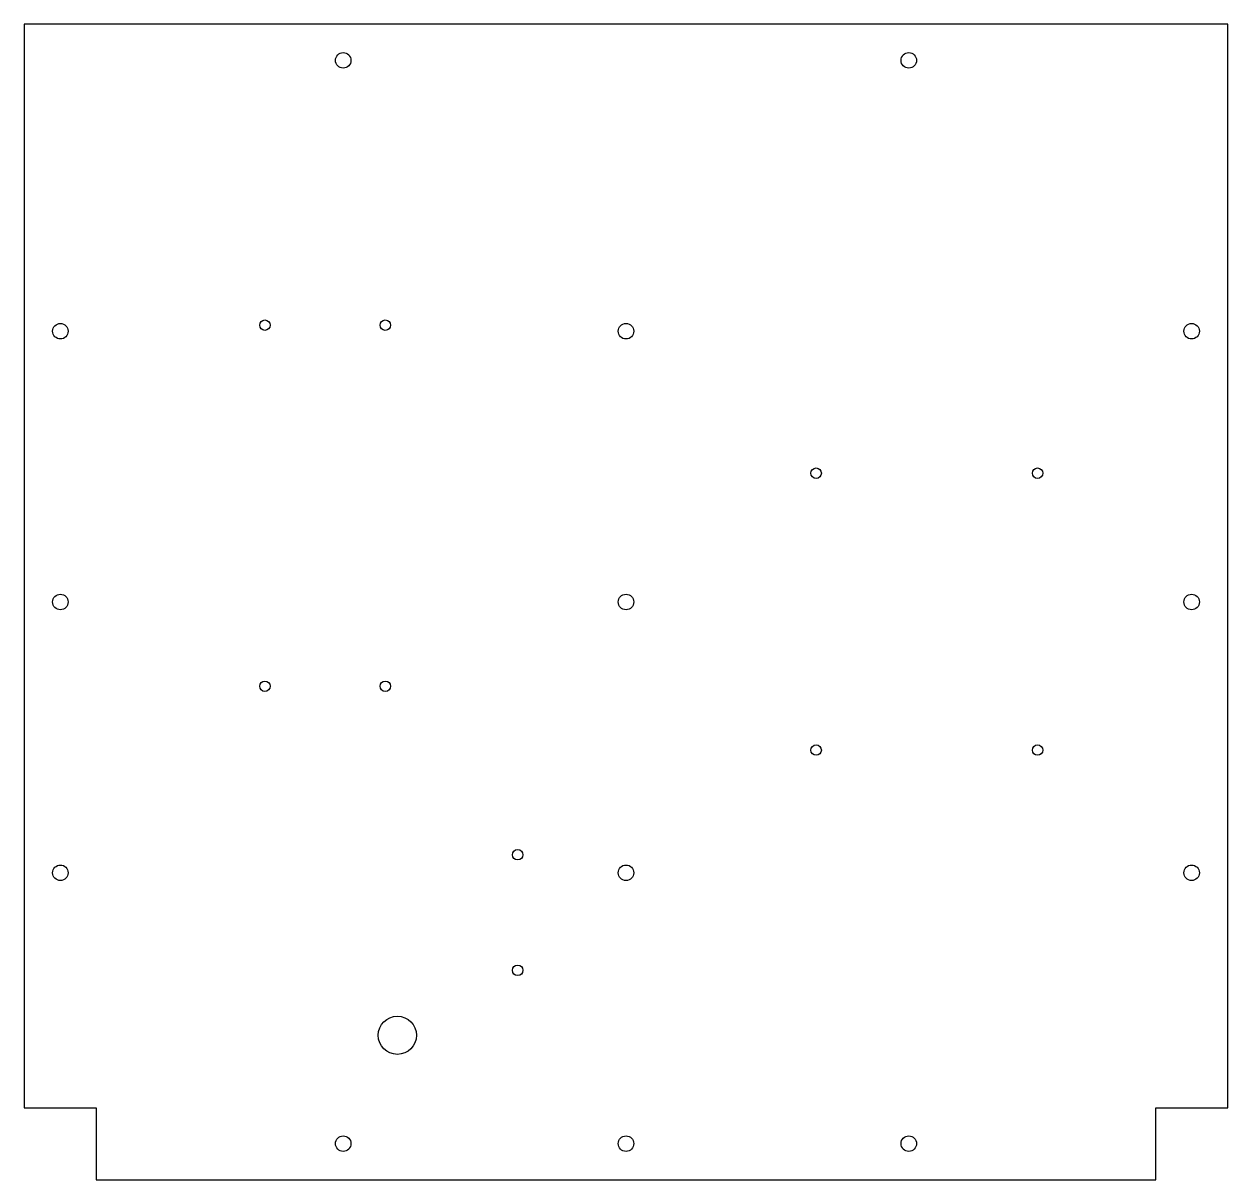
# Model space of a CAD drawing. Header units: millimetres. Extents: x -250 to 250, y -240 to 240.
import ezdxf

# ---------------------------------------------------------------- set-up
doc = ezdxf.new("R2010")
doc.units = ezdxf.units.MM
doc.layers.add('CUTOUTS', color=1, linetype='CONTINUOUS')
doc.layers.add('PERIMETER', color=5, linetype='CONTINUOUS')

msp = doc.modelspace()

# ---------------------------------------------------------------- linework, layer by layer
at = {"layer": 'CUTOUTS'}
for centre, radius in [((-117.5, 225), 3.225), ((117.5, 225), 3.225), ((-235, 112.5), 3.225), ((-150, 115), 2.175), ((-100, 115), 2.175), ((0, 112.5), 3.225), ((235, 112.5), 3.225), ((79, 53.5), 2.175), ((171, 53.5), 2.175), ((-235, 0), 3.225), ((0, 0), 3.225), ((235, 0), 3.225), ((-150, -35), 2.175), ((-100, -35), 2.175), ((79, -61.5), 2.175), ((171, -61.5), 2.175), ((-45, -105), 2.175), ((-235, -112.5), 3.225), ((0, -112.5), 3.225), ((235, -112.5), 3.225), ((-45, -153), 2.175), ((-95, -180), 7.925), ((-117.5, -225), 3.225), ((0, -225), 3.225), ((117.5, -225), 3.225)]:
    msp.add_circle(centre, radius, dxfattribs=at)
at = {"layer": 'PERIMETER'}
for p, q in [((250.075, 240.075), (-250.075, 240.075)), ((-250.075, 240.075), (-250.075, -210.075)), ((250.075, -210.075), (250.075, 240.075)), ((-250.075, -210.075), (-220.075, -210.075)), ((-220.075, -210.075), (-220.075, -240.075)), ((220.075, -240.075), (220.075, -210.075)), ((220.075, -210.075), (250.075, -210.075)), ((-220.075, -240.075), (220.075, -240.075))]:
    msp.add_line(p, q, dxfattribs=at)

doc.saveas('drawing.dxf')
